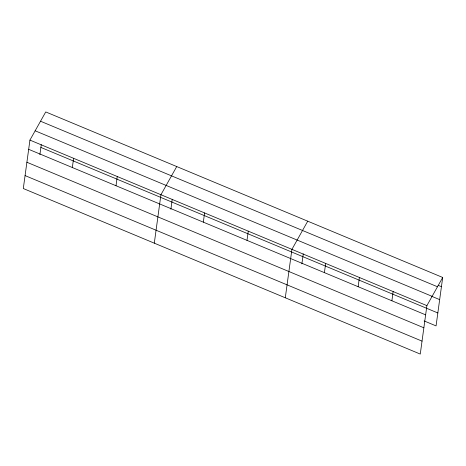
<?xml version="1.0" encoding="UTF-8"?>
<svg xmlns="http://www.w3.org/2000/svg" width="466" height="466" viewBox="0 0 466 466"><rect width="100%" height="100%" fill="white"/><g stroke="black" fill="none" stroke-linecap="round" stroke-linejoin="round"><path stroke-width="0.7" d="M29.935 140.097L23.3 188.532L420.262 354.073L426.897 305.638L442.7 277.468L45.738 111.927L29.935 140.097L426.897 305.638M39.895 154.613L41.264 144.617M72.335 167.527L73.599 158.306M116.005 185.736L117.269 176.515M154.298 243.159L160.933 194.724L176.736 166.554M170.888 209.24L172.257 199.244M203.333 222.154L204.597 212.933M246.997 240.363L248.262 231.142M285.291 297.791L291.932 249.351L307.735 221.181M301.886 263.867L303.255 253.871M324.406 272.645L325.67 263.424M358.15 286.712L359.414 277.491M391.889 300.786L393.153 291.565M442.7 277.468L436.065 325.903L424.153 320.94M438.127 285.309L441.436 286.689M40.525 121.224L437.487 286.765M35.148 130.8L432.11 296.341M431.726 296.318L439.665 299.626M40.88 147.425L437.836 312.96M28.671 149.318L425.633 314.853M26.9 162.255L423.862 327.796M25.071 175.595L422.033 341.129"/></g></svg>
